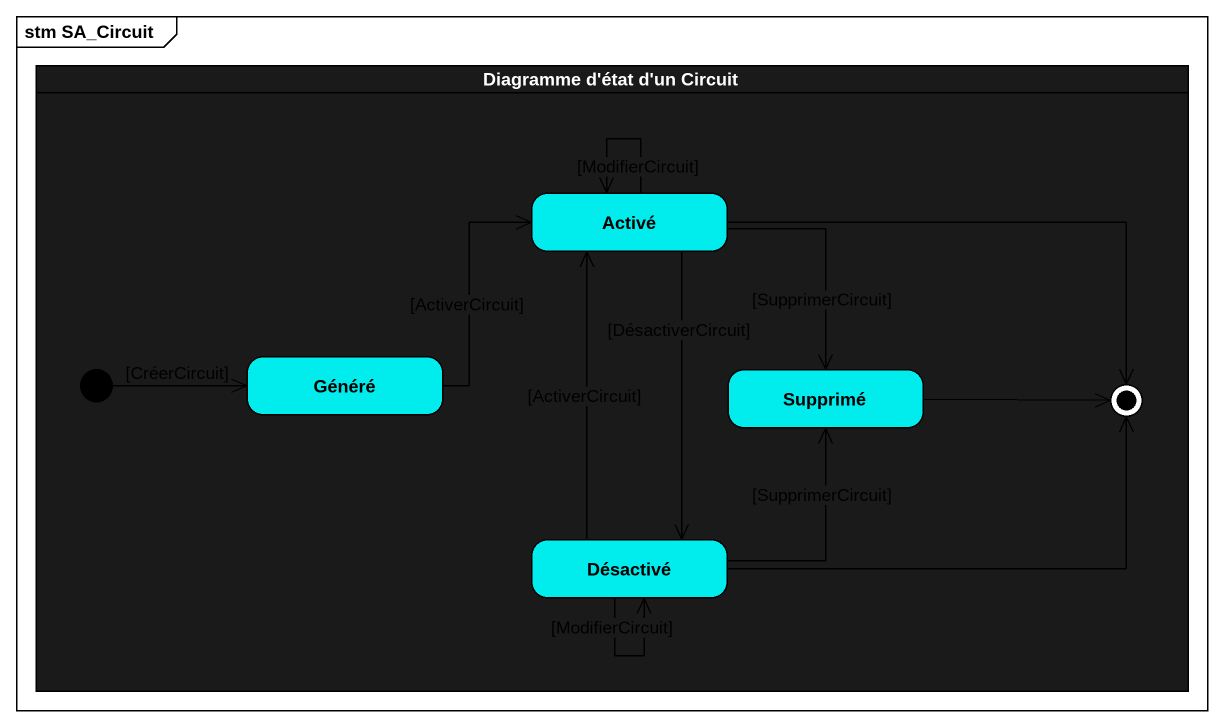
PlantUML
@startuml
mainframe stm SA_Circuit
hide empty description
state "Diagramme d'état d'un Circuit" as Diagramme_d_état_d_un <<partition>> #1A1A1A {
  state Activé #00ECED
  state Généré #00ECED
  state Supprimé #00ECED
  state Désactivé #00ECED
  Activé -right-> [*]
  [*] -right-> Généré : [CréerCircuit]
  Supprimé -right-> [*]
  Désactivé -right-> [*]
}
Activé --> Activé : [ModifierCircuit]
Activé --> Supprimé : [SupprimerCircuit]
Activé --> Désactivé : [DésactiverCircuit]
Généré -right-> Activé : [ActiverCircuit]
Désactivé -up-> Activé : [ActiverCircuit]
Désactivé -up-> Supprimé : [SupprimerCircuit]
Désactivé --> Désactivé : [ModifierCircuit]
@enduml
